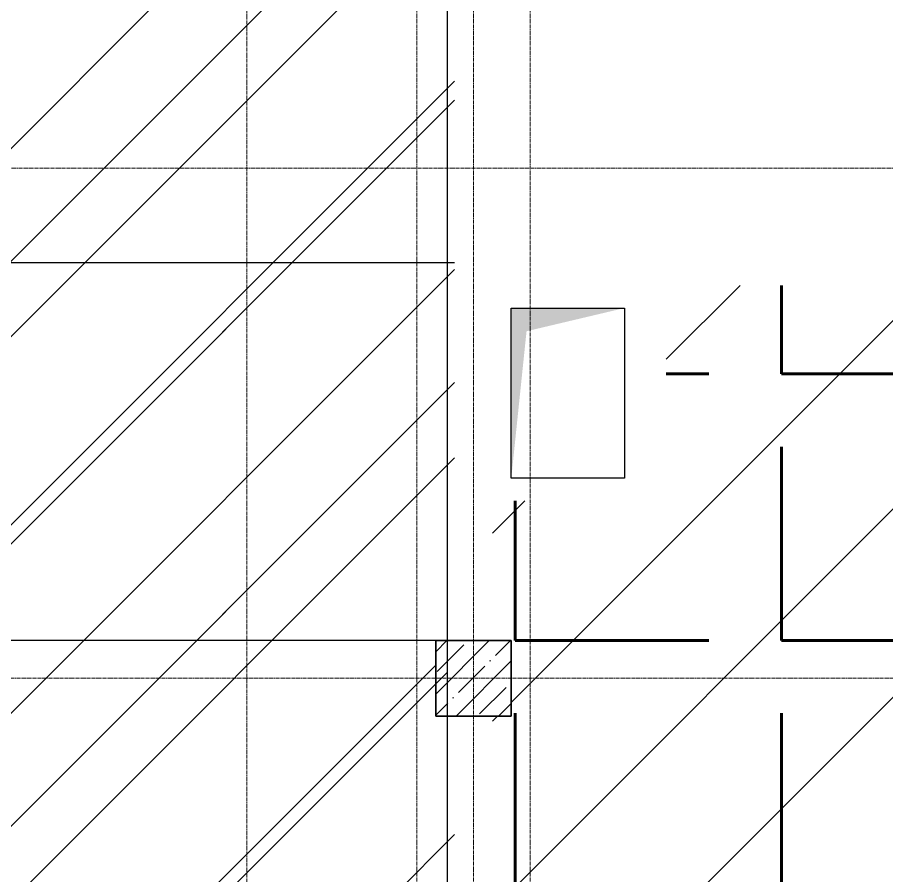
# Model space of a CAD drawing. Header units: millimetres. Extents: x -65509 to 912790, y 446 to 713294.
# Drawn here: x 10065 to 14667, y 240032 to 244575 of the extents above; entities that cross this region are included whole.
import ezdxf

# ---------------------------------------------------------------- set-up
doc = ezdxf.new("R2010")
doc.units = ezdxf.units.MM
doc.linetypes.add('CENTER2', pattern=[28.575, 19.05, -3.175, 3.175, -3.175])
doc.linetypes.add('HIDDEN2', pattern=[4.7625, 3.175, -1.5875])
doc.layers.add('5.3) СКБ 11 2.085 6 вып', color=5, linetype='Continuous')
for name, color, linetype, lineweight in [('8.1) Нал. пол 8 вып.', 190, 'Continuous', 30), ('9.1) Линолеум 9  9.2 Инв', 3, 'Continuous', 60), ('9.1) Рулон', 30, 'Continuous', 30), ('АР_Колонны', 250, 'Continuous', 30), ('АР_Стены ЖБ', 250, 'Continuous', 35), ('АР_Штриховка', 250, 'Continuous', 0), ('ОВ_Шахты_блок 4.1', 250, 'Continuous', 25), ('РД_Оси_100', 250, 'Continuous', 0)]:
    doc.layers.add(name, color=color, linetype=linetype, lineweight=lineweight)

# ---------------------------------------------------------------- blocks, each defined once
blk = doc.blocks.new('otv')
at = {"linetype": 'Continuous'}
blk.add_lwpolyline([(0, -1), (0, 0), (1, 0), (1, -1)], close=True, dxfattribs=at)
blk.add_solid([(0, -1), (0, 0), (0.1346, -0.1366), (1, 0)], dxfattribs=at)
blk = doc.blocks.new('оси_рен')
at = {"layer": 'РД_Оси_100', "color": 251, "linetype": 'CENTER2', "true_color": 0x636466}
for p, q in [((1189697.958, 201313.25), (1241712.916, 201313.25)), ((1241712.916, 198613.25), (1189697.958, 198613.25))]:
    blk.add_line(p, q, dxfattribs=at)
for points in [[(1207052.916, 223268.25), (1207052.916, 135558.25)], [(1207952.916, 135558.25), (1207952.916, 223268.25)], [(1208252.916, 135558.25), (1208252.916, 223268.25)], [(1208552.916, 135558.25), (1208552.916, 223268.25)]]:
    blk.add_lwpolyline(points, dxfattribs=at)
blk = doc.blocks.new('*U183')
at = {"color": 30, "lineweight": 30, "true_color": 0xf26722}
blk.add_lwpolyline([(11500, 0), (-11500, 0)], dxfattribs=at)
blk = doc.blocks.new('*U184')
at = {"layer": '9.1) Рулон', "color": 0, "linetype": 'ByBlock', "lineweight": -2, "transparency": 16777216}
for p in [(0, -10000), (0, -12000)]:
    blk.add_blockref('*U183', p, dxfattribs=at)

msp = doc.modelspace()

# ---------------------------------------------------------------- hatches: boundary and pattern name
at = {"layer": '5.3) СКБ 11 2.085 6 вып', "lineweight": 30}
h = msp.add_hatch(dxfattribs=at)
h.set_pattern_fill('ANSI31', color=256, scale=333)
h.paths.add_polyline_path([(123.795, 229179.99), (12342.073, 229179.99), (12342.073, 253256.16), (123.795, 253256.16)])
at = {"layer": '8.1) Нал. пол 8 вып.'}
h = msp.add_hatch(dxfattribs=at)
h.set_pattern_fill('ANSI31', color=256, scale=222)
h.paths.add_polyline_path([(19580, 253676.988), (19580, 255276.988), (19580, 255676.988), (18430, 255676.988), (18430, 255426.988), (17930, 255426.988), (17930, 255676.987), (12730, 255676.988), (12730, 255426.988), (12230, 255426.988), (12230, 255676.988), (9830, 255676.988), (8230, 255676.988), (6430, 255676.988), (6430, 255426.988), (5930, 255426.988), (5930, 255676.987), (4180, 255676.988), (4179.997, 255676.988), (4179.997, 255676.988), (1830, 255676.988), (1830, 255376.988), (-20, 255376.988), (-20, 255176.988), (-20, 253976.988), (-20, 253626.988), (280, 253626.988), (280, 253476.988), (430, 253476.988), (1029.999, 253476.988), (2629.999, 253476.988), (2629.999, 253476.988), (5980, 253476.988), (5980, 253576.988), (6380, 253576.988), (6380, 253476.988), (12280, 253476.988), (12280, 253576.988), (12680, 253576.988), (12680, 253476.988), (13380, 253476.988), (14980.374, 253476.988), (14979.659, 243156.987), (13500, 243156.987), (13500, 242016.987), (12580, 242016.987), (12580, 241276.987), (12680, 241276.987), (12680, 240876.987), (12580, 240876.987), (12580, 239676.987), (12580, 238076.987), (12580, 236751.995), (13600, 236751.995), (13600, 236361.995), (13600, 236311.995), (13600, 235611.995), (13600, 235361.995), (13600, 234661.995), (13600, 234411.995), (13600, 233711.995), (13600, 233651.995), (13800, 233651.995), (13800, 233702.097), (13814.438, 233702.097, -0.01199505), (13815.943, 233750.047), (13816.039, 233750.047), (13817.262, 233767.191), (13817.438, 233767.793), (13817.89, 233768.33), (13838.35, 233778.996), (13839.639, 233777.604), (13856.298, 233782.877), (13862.537, 233784.845), (13868.142, 233786.604), (13873.17, 233788.17), (13879.338, 233790.068), (13911.365, 233799.743), (13953.688, 233801.001), (13953.688, 233774.772), (14594.404, 233774.772), (14594.404, 233796.102), (14609.404, 233796.102), (14609.404, 233800.555), (14620.061, 233800.239), (14631.235, 233800.239), (14655.234, 233794.228), (14702.69, 233779.626), (14702.632, 233779.444), (14730.804, 233770.499, -0.01477085), (14733.54, 233711.492), (14735.778, 233702.008), (14750, 233702.008), (14750, 233651.994), (16450, 233651.993), (16450, 233702.009), (16466.346, 233702.009, -0.01160318), (16467.762, 233748.394), (16467.854, 233748.723), (16468.507, 233757.884), (16467.961, 233749.058), (16486.321, 233771.415), (16495.301, 233766.711), (16510.258, 233771.643), (16516.63, 233773.929), (16557.83, 233789.199), (16589.597, 233789.948), (16589.597, 233800.227), (16589.454, 233800.227, -0.4567302), (16590.597, 233799.238), (16591.046, 233796.101), (16605.597, 233796.101), (17038.903, 233775.484), (17038.903, 233796.101), (17053.903, 233796.101), (17053.903, 233800.554), (17064.56, 233800.237), (17075.734, 233800.237), (17099.733, 233794.227), (17147.189, 233779.624), (17147.131, 233779.443), (17175.303, 233770.497, -0.01477085), (17178.039, 233711.49), (17180.277, 233702.009), (17200, 233702.009), (17200, 233651.993), (17980, 233651.992), (17980, 233851.992), (18380, 233851.992), (18380, 233651.995), (19880, 233651.994), (20975, 233651.991), (23375, 233651.991), (23880, 233651.991), (23880, 233851.989), (23880.003, 233926.946), (23880, 233951.946), (24279.989, 233951.989), (24279.991, 233939.489), (24279.992, 233926.989), (24280, 233851.989), (24280, 233651.991), (26680, 233651.991), (27280, 233651.991), (27280, 233951.988), (27380, 233951.988), (27380, 234246.987), (27380, 236046.987), (27380, 236356.988), (25060, 236356.988), (25060, 238276.988), (25060, 241696.988), (25060, 242296.977), (24950, 242296.977), (24000, 242296.977), (19600, 242296.977), (19600, 243546.977), (19600, 244646.977), (19600, 244906.977), (19600, 245806.988), (19600, 246906.988), (19600, 247686.988), (19600, 247996.988), (19600, 248497.182), (19600, 249597.182), (19600, 249756.988), (17980, 249756.988), (17980, 251876.988), (17980, 252276.988), (18380, 252276.988), (19580, 252276.988)])
h = msp.add_hatch(dxfattribs=at)
h.set_pattern_fill('ANSI31', color=256, scale=222)
h.set_pattern_definition([(45, (0.04, -141945.6), (-498.4042, 498.4042), [])])
h.paths.add_polyline_path([(12380.045, 253404.989), (12280.045, 253404.989), (12280.045, 253504.989), (6389.058, 253504.989), (6380.045, 253495.975), (6380.045, 253404.989), (5980.045, 253404.989), (5980.045, 253504.989), (280.045, 253504.989), (280.045, 253354.989), (-19.955, 253354.989), (-19.955, 252804.989), (-19.955, 251304.989), (-19.955, 250404.989), (-19.955, 248004.989), (-19.955, 247554.989), (280.045, 247554.989), (280.045, 247054.989), (-19.955, 247054.989), (-19.955, 246504.989), (-19.955, 245004.989), (-19.955, 244104.989), (-19.955, 241704.989), (-19.955, 241554.989), (280.045, 241554.989), (280.045, 241054.989), (-19.955, 241054.989), (-19.955, 240504.989), (-19.955, 239004.989), (-19.955, 238104.989), (-19.955, 235704.989), (-19.955, 235554.989), (280.045, 235554.989), (280.045, 235054.989), (-19.955, 235054.989), (-19.955, 234504.989), (-19.955, 233004.989), (-19.955, 232104.989), (-19.955, 229704.989), (-19.955, 229179.989), (12605.093, 229179.989), (12605.093, 233679.993), (12605.093, 234079.996), (12385.093, 234079.996), (12380.045, 234079.996), (12380.045, 235104.989), (12280.045, 235104.989), (12280.045, 235504.989), (12380.045, 235504.989), (12380.045, 241104.989), (12280.045, 241104.989), (12280.045, 241504.989), (12380.045, 241504.989), (12380.045, 247104.989), (12280.045, 247104.989), (12280.045, 247504.989), (12380.045, 247504.989)])
at = {"layer": '9.1) Линолеум 9  9.2 Инв'}
h = msp.add_hatch(dxfattribs=at)
h.set_pattern_fill('ANGLE', color=256, scale=202)
h.set_pattern_definition([(0, (0, 0), (0, 1410.97), [1026.16, -384.81]), (90, (0, 0), (-1410.97, 9e-14), [1026.16, -384.81])])
h.paths.add_polyline_path([(19580, 253676.988), (19580, 255276.988), (19580, 255676.988), (18430, 255676.988), (18430, 255426.988), (17930, 255426.988), (17930, 255676.987), (12730, 255676.988), (12730, 255426.988), (12230, 255426.988), (12230, 255676.988), (9830, 255676.988), (8230, 255676.988), (6430, 255676.988), (6430, 255426.988), (5930, 255426.988), (5930, 255676.987), (4180, 255676.988), (4179.997, 255676.988), (4179.997, 255676.988), (1830, 255676.988), (1830, 255376.988), (-20, 255376.988), (-20, 255176.988), (-20, 253976.988), (-20, 253626.988), (280, 253626.988), (280, 253476.988), (430, 253476.988), (1029.999, 253476.988), (2629.999, 253476.988), (2629.999, 253476.988), (5980, 253476.988), (5980, 253576.988), (6380, 253576.988), (6380, 253476.988), (12280, 253476.988), (12280, 253576.988), (12680, 253576.988), (12680, 253476.988), (13380, 253476.988), (14980.374, 253476.988), (14979.659, 243156.987), (13500, 243156.987), (13500, 242016.987), (12580, 242016.987), (12580, 241276.987), (12680, 241276.987), (12680, 240876.987), (12580, 240876.987), (12580, 239676.987), (12580, 238076.987), (12580, 236751.995), (13600, 236751.995), (13600, 236361.995), (13600, 236311.995), (13600, 235611.995), (13600, 235361.995), (13600, 234661.995), (13600, 234411.995), (13600, 233711.995), (13600, 233651.995), (13800, 233651.995), (13800, 233702.097), (13814.438, 233702.097, -0.01199505), (13815.943, 233750.047), (13816.039, 233750.047), (13817.262, 233767.191), (13817.438, 233767.793), (13817.89, 233768.33), (13838.35, 233778.996), (13839.639, 233777.604), (13856.298, 233782.877), (13862.537, 233784.845), (13868.142, 233786.604), (13873.17, 233788.17), (13879.338, 233790.068), (13911.365, 233799.743), (13953.688, 233801.001), (13953.688, 233774.772), (14594.404, 233774.772), (14594.404, 233796.102), (14609.404, 233796.102), (14609.404, 233800.555), (14620.061, 233800.239), (14631.235, 233800.239), (14655.234, 233794.228), (14702.69, 233779.626), (14702.632, 233779.444), (14730.804, 233770.499, -0.01477085), (14733.54, 233711.492), (14735.778, 233702.008), (14750, 233702.008), (14750, 233651.994), (16450, 233651.993), (16450, 233702.009), (16466.346, 233702.009, -0.01160318), (16467.762, 233748.394), (16467.854, 233748.723), (16468.507, 233757.884), (16467.961, 233749.058), (16486.321, 233771.415), (16495.301, 233766.711), (16510.258, 233771.643), (16516.63, 233773.929), (16557.83, 233789.199), (16589.597, 233789.948), (16589.597, 233800.227), (16589.454, 233800.227, -0.4567302), (16590.597, 233799.238), (16591.046, 233796.101), (16605.597, 233796.101), (17038.903, 233775.484), (17038.903, 233796.101), (17053.903, 233796.101), (17053.903, 233800.554), (17064.56, 233800.237), (17075.734, 233800.237), (17099.733, 233794.227), (17147.189, 233779.624), (17147.131, 233779.443), (17175.303, 233770.497, -0.01477085), (17178.039, 233711.49), (17180.277, 233702.009), (17200, 233702.009), (17200, 233651.993), (17980, 233651.992), (17980, 233851.992), (18380, 233851.992), (18380, 233651.995), (19880, 233651.994), (20975, 233651.991), (23375, 233651.991), (23880, 233651.991), (23880, 233851.989), (23880.003, 233926.946), (23880, 233951.946), (24279.989, 233951.989), (24279.991, 233939.489), (24279.992, 233926.989), (24280, 233851.989), (24280, 233651.991), (26680, 233651.991), (27280, 233651.991), (27280, 233951.988), (27380, 233951.988), (27380, 234246.987), (27380, 236046.987), (27380, 236356.988), (25060, 236356.988), (25060, 238276.988), (25060, 241696.988), (25060, 242296.977), (24950, 242296.977), (24000, 242296.977), (19600, 242296.977), (19600, 243546.977), (19600, 244646.977), (19600, 244906.977), (19600, 245806.988), (19600, 246906.988), (19600, 247686.988), (19600, 247996.988), (19600, 248497.182), (19600, 249597.182), (19600, 249756.988), (17980, 249756.988), (17980, 251876.988), (17980, 252276.988), (18380, 252276.988), (19580, 252276.988)])
at = {"layer": '9.1) Рулон', "lineweight": 30}
h = msp.add_hatch(dxfattribs=at)
h.set_pattern_fill('ANSI31', color=256, scale=333)
h.paths.add_polyline_path([(12385.048, 231276.988), (-20, 231276.988), (-20, 229546.987), (-20, 229476.987), (-20, 229276.988), (12385.048, 229276.988)])
h.paths.add_polyline_path([(12385.048, 233276.988), (-20, 233276.988), (-20, 232846.987), (-20, 232776.987), (-20, 231876.987), (-20, 231276.988), (12385.048, 231276.988)])
h.paths.add_polyline_path([(12385.048, 233851.995), (12385.048, 234876.988), (12280, 234876.988), (12280, 235276.988), (280, 235276.988), (280, 234826.987), (-20, 234826.987), (-20, 234276.987), (-20, 233276.988), (12385.048, 233276.988)])
h.paths.add_polyline_path([(12380, 237276.988), (-20, 237276.988), (-20, 235546.987), (-20, 235476.987), (-20, 235326.987), (280, 235326.987), (280, 235276.988), (12380, 235276.988)])
h.paths.add_polyline_path([(12380, 238076.987), (12380, 239276.988), (-20, 239276.988), (-20, 238846.987), (-20, 238776.987), (-20, 237876.987), (-20, 237276.988), (12380, 237276.988)])
h.paths.add_polyline_path([(12380, 240876.987), (12280, 240876.987), (12280, 241276.988), (280, 241276.988), (280, 240826.987), (-20, 240826.987), (-20, 240276.987), (-20, 239276.988), (12380, 239276.988), (12380, 239676.987)])
h.paths.add_polyline_path([(12380, 242016.987), (12380, 243276.988), (-20, 243276.988), (-20, 241546.987), (-20, 241476.987), (-20, 241326.987), (280, 241326.987), (280, 241276.988), (12380, 241276.988)])
h.paths.add_polyline_path([(12380, 245276.988), (-20, 245276.988), (-20, 244846.987), (-20, 244776.987), (-20, 243876.987), (-20, 243276.988), (12380, 243276.988), (12380, 243356.987)])
h.paths.add_polyline_path([(12380, 246876.988), (12280, 246876.988), (12280, 247276.988), (280, 247276.988), (280, 246826.987), (-20, 246826.987), (-20, 246276.987), (-20, 245276.988), (12380, 245276.988)])
h.paths.add_polyline_path([(12380, 248476.987), (12380, 249276.988), (-20, 249276.988), (-20, 247846.988), (-20, 247776.988), (-20, 247326.987), (280, 247326.987), (280, 247276.988), (12380, 247276.988)])
h.paths.add_polyline_path([(12380, 250676.987), (12380, 251276.988), (-20, 251276.988), (-20, 251146.988), (-20, 251076.988), (-20, 250176.988), (-20, 249276.988), (12380, 249276.988)])
h.paths.add_polyline_path([(12380, 253176.988), (12280, 253176.988), (12280, 253276.988), (6380, 253276.988), (6380, 253176.988), (5980, 253176.988), (5980, 253276.988), (280, 253276.988), (280, 253126.988), (-20, 253126.988), (-20, 252576.988), (-20, 251276.988), (12380, 251276.988)])
at = {"layer": 'АР_Штриховка', "linetype": 'Continuous'}
h = msp.add_hatch(dxfattribs=at)
h.set_pattern_fill('ANSI35', color=256, scale=25, style=0)
h.set_pattern_definition([(45, (-74007.1, 311187.15), (-112.2532, 112.2532), []), (45, (-73894.85, 311187.15), (-112.2532, 112.2532), [198.4375, -39.6875, 0, -39.6875])])
h.paths.add_polyline_path([(12280, 240876.987), (12680, 240876.987), (12680, 241276.987), (12280, 241276.987)], flags=0)

# ---------------------------------------------------------------- linework, layer by layer
at = {"layer": '5.3) СКБ 11 2.085 6 вып', "lineweight": 30}
msp.add_lwpolyline([(123.795, 229179.99), (12342.073, 229179.99), (12342.073, 253256.16), (123.795, 253256.16)], close=True, dxfattribs=at)
at = {"layer": 'АР_Колонны', "linetype": 'HIDDEN2'}
for p, q in [((12280, 241276.987), (12680, 241276.987)), ((12280, 240876.987), (12280, 241276.987)), ((12680, 241276.987), (12680, 240876.987)), ((12680, 240876.987), (12280, 240876.987))]:
    msp.add_line(p, q, dxfattribs=at)
at = {"layer": 'АР_Колонны', "linetype": 'Continuous'}
for p, q in [((12680, 241276.987), (12280, 241276.987)), ((12280, 241276.987), (12280, 240876.987)), ((12680, 241276.987), (12280, 241276.987)), ((12280, 241276.987), (12280, 240876.987)), ((12680, 240876.987), (12680, 241276.987)), ((12680, 240876.987), (12680, 241276.987)), ((12280, 240876.987), (12680, 240876.987)), ((12280, 240876.987), (12680, 240876.987))]:
    msp.add_line(p, q, dxfattribs=at)
at = {"layer": 'АР_Стены ЖБ', "linetype": 'Continuous'}
for p, q in [((12680, 241276.987), (12280, 241276.987)), ((12280, 241276.987), (12280, 240876.987)), ((12680, 240876.987), (12680, 241276.987)), ((12280, 240876.987), (12680, 240876.987))]:
    msp.add_line(p, q, dxfattribs=at)

# ---------------------------------------------------------------- block references
msp.add_blockref('оси_рен', (-1195772.915, 42463.738))
at = {"layer": '9.1) Рулон'}
msp.add_blockref('*U184', (880, 253276.988), dxfattribs=at)
at = {"layer": 'ОВ_Шахты_блок 4.1', "color": 1, "xscale": 600, "yscale": 900}
msp.add_blockref('otv', (12680, 243036.987), dxfattribs=at)

doc.saveas('drawing.dxf')
